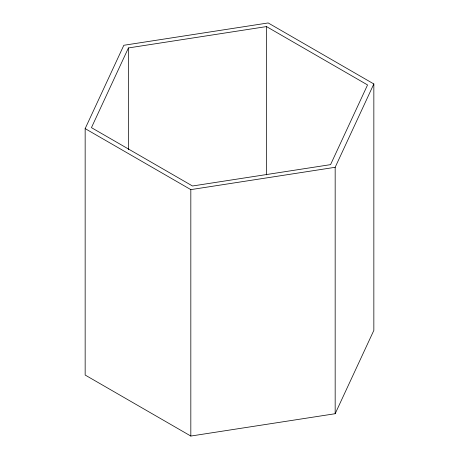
<?xml version="1.0" encoding="UTF-8"?>
<svg xmlns="http://www.w3.org/2000/svg" width="459" height="459" viewBox="0 0 459 459"><rect width="100%" height="100%" fill="white"/><g stroke="black" fill="none" stroke-linecap="round" stroke-linejoin="round"><path stroke-width="0.69" d="M85.156 128.618L123.832 45.28L268.176 22.95L373.844 83.957L373.844 330.382L335.168 413.72L190.824 436.05L85.156 375.043L85.156 128.618L190.824 189.624L335.168 167.294L373.844 83.957M128.434 47.937L91.444 127.642L192.51 185.993L330.566 164.638L367.556 84.932L266.49 26.582L128.434 47.937L128.434 149.657M335.168 167.294L335.168 413.72M266.49 26.582L266.49 174.856M190.824 189.624L190.824 436.05"/></g></svg>
